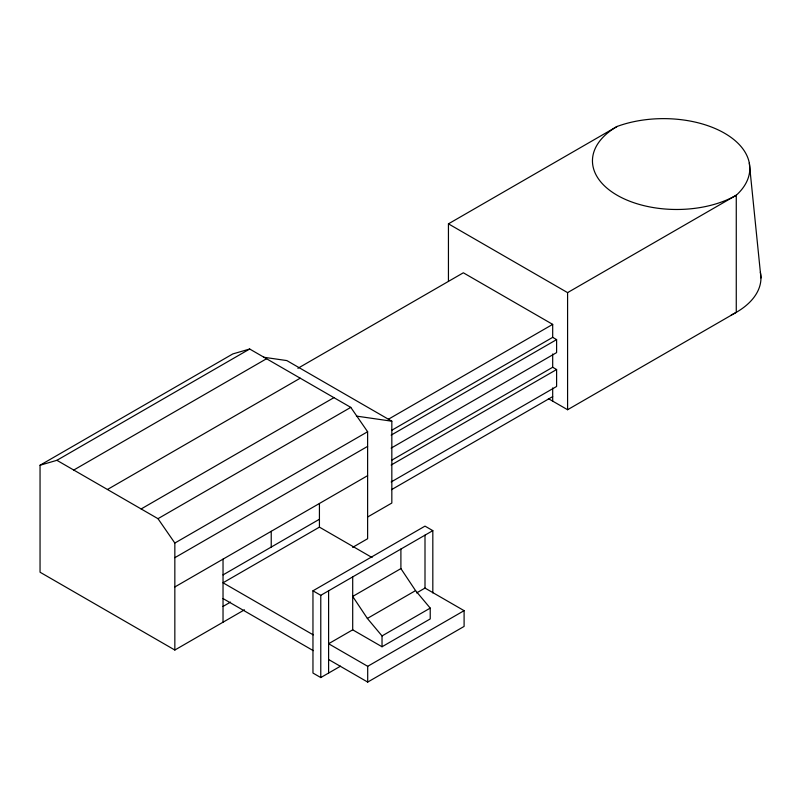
<?xml version="1.0" encoding="UTF-8"?>
<svg xmlns="http://www.w3.org/2000/svg" width="801" height="801" viewBox="0 0 801 801"><rect width="100%" height="100%" fill="white"/><g stroke="black" fill="none" stroke-linecap="round" stroke-linejoin="round"><path stroke-width="1.2" d="M448.44 281.141L448.44 223.839L617.13 126.448A86.288 49.812 0 0 1 724.545 133.216A86.288 49.812 0 0 1 736.269 195.234L736.269 312.34L567.589 409.732L548.385 398.648M244.455 609.831L174.838 650.032L40.05 572.214L40.05 465.231L232.831 353.922L249.682 349.016L350.778 407.379L367.619 431.739L367.619 538.723L352.63 547.383M40.05 465.231L56.901 460.315L249.682 349.016M73.742 470.047L266.533 358.738M297.892 368.3L463.338 272.791L552.69 324.375L552.69 337.361L391.579 430.377M107.444 489.501L300.225 378.192M141.136 508.955L333.927 397.646M56.901 460.315L157.987 518.678L350.778 407.379M448.44 223.839L567.589 292.625L736.269 195.234A84.245 48.641 0 0 1 617.13 195.234A84.245 48.641 0 0 1 617.13 126.448M388.335 419.273L552.69 324.375M174.838 650.032L174.838 543.048L367.619 431.739M174.838 557.686L367.619 446.377M391.158 435.133L556.605 339.614L556.605 352.6L391.158 448.119M391.579 460.295L552.69 367.269L556.605 369.531L556.605 386.462L391.158 481.972M174.838 586.963L367.619 475.654M391.158 465.041L556.605 369.531M223.028 574.898L319.429 519.248M372.065 557.526L319.429 527.138L223.028 582.788L313.261 634.883M391.579 489.641L552.69 396.615M367.519 517.066L391.829 503.038L391.829 421.206L286.828 360.58L263.609 357.236M223.028 606.437L230.528 602.112M340.515 666.172L320.78 677.566L312.961 673.05L312.961 590.808L425.001 526.127L432.82 530.642L432.82 592.94M312.961 590.808L320.78 595.323L432.82 530.642M400.9 549.075L400.9 568.61L352.7 596.435L367.369 618.442L382.027 635.934L382.027 646.757L352.7 629.826L328.6 643.734L367.699 666.312L464.099 610.662L464.099 626.422L367.699 682.082L328.6 659.503M367.369 618.442L415.559 590.617L430.227 608.109L430.227 618.933L382.027 646.757M416.61 592.92L425.001 588.084L464.099 610.662M382.027 635.934L430.227 608.109M356.395 416.089L391.829 421.206M552.69 337.361L556.605 339.614M223.028 598.557L313.261 650.642M157.987 518.678L174.838 543.048M400.9 568.61L415.559 590.617M749.305 163.034L760.95 277.947M567.589 292.625L567.589 409.732M552.69 353.972L552.69 367.269M552.69 387.924L552.69 401.131M425.001 535.158L425.001 588.084M367.699 666.312L367.699 682.082M352.7 576.9L352.7 629.826M328.6 590.808L328.6 673.05M320.78 595.323L320.78 677.566M319.429 503.479L319.429 527.138M271.229 531.313L271.229 547.073M223.028 559.138L223.028 622.207M760.359 272.18A84.245 48.641 0 0 1 731.223 315.033"/></g></svg>
